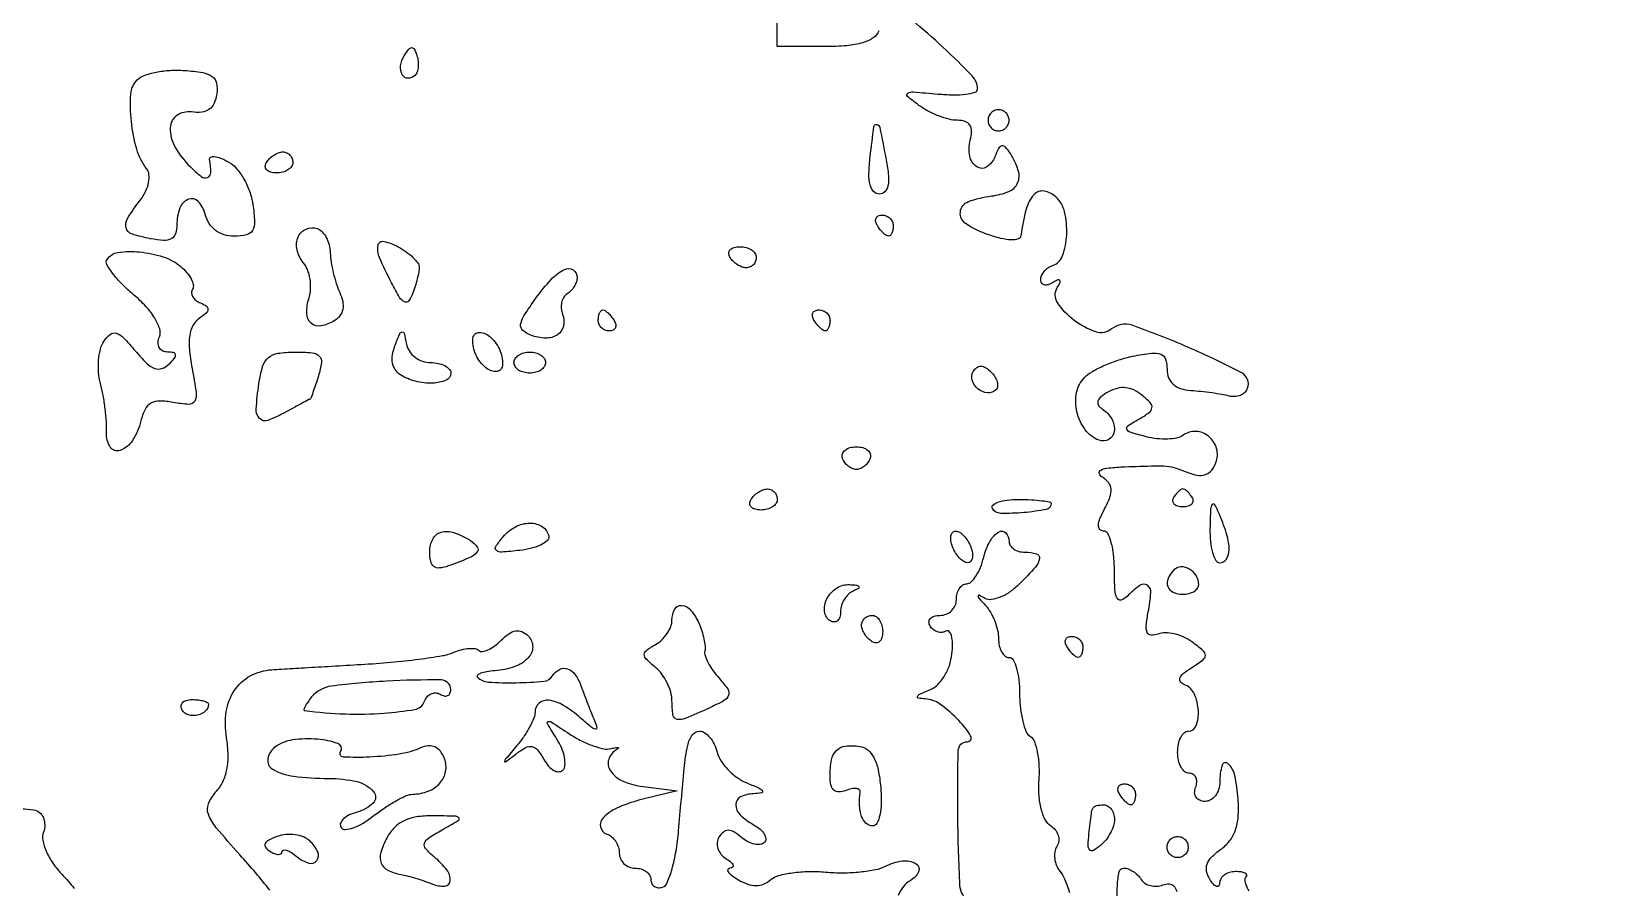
# Model space of a CAD drawing. Extents: x 0 to 4160, y 0 to 3120.
# Drawn here: x 3098.2 to 3246.9, y 1582.1 to 1663.4 of the extents above; entities that cross this region are included whole.
import ezdxf

# ---------------------------------------------------------------- set-up
doc = ezdxf.new("R2010")
doc.units = 0

msp = doc.modelspace()

# ---------------------------------------------------------------- linework, layer by layer
for points in [[(4159.499279, 606.274193, 0.000001), (4159.667734, 974.478125, 0.000057), (4159.806661, 1380.08378, 0.000034), (4159.883999, 1862.25), (4160, 3120), (3296.563358, 3120), (2433.126717, 3120)], [(757.647081, 3119.740147, 0.000002), (520.492565, 3119.487217, 0.4139)], [(1964.75, 0.149832, 0.000016), (2717.930904, 0.232101, 0.000028), (3351.473438, 0.357111)], [(3178.638374, 1663.5, -0.155561), (3178.103484, 1662.83182, -0.075496), (3177.101481, 1662.364513, -0.050807), (3175.604631, 1662.085702, -0.02066), (3173.531385, 1662), (3169, 1662), (3169, 1667.092271, 0.023442)], [(3213.792627, 1581.829095, -0.050741), (3213.513639, 1582.404258, -0.063529), (3213.404471, 1582.884899, -0.224105), (3213.508676, 1583.175343, 0.277968), (3213.554398, 1583.359662, 0.207511), (3213.415049, 1583.52234, 0.082406), (3213.043174, 1583.63284, 0.031108), (3212.5, 1583.666667, 0.070386), (3211.925588, 1583.585403, 0.085103), (3211.436127, 1583.348438, 0.098631), (3211.105962, 1582.996506, 0.136523), (3210.984687, 1582.583333, -0.146031), (3210.897198, 1582.304604, -0.35169), (3210.704027, 1582.24479, -0.126848), (3210.406722, 1582.460846, -0.031502), (3210.050752, 1582.952123, -0.091208), (3209.753507, 1583.69173, -0.137404), (3209.803785, 1584.380448, -0.109177), (3210.229492, 1585.054265, -0.044737), (3211.06127, 1585.755468, 0.073921), (3211.930154, 1586.578965, 0.081923), (3212.485528, 1587.592785, 0.068079), (3212.749612, 1588.8841, 0.034224), (3212.745206, 1590.551341, 0.035146), (3212.428117, 1592.780037, 0.154317), (3211.77832, 1593.920721, 0.562533), (3211.214696, 1593.759832, 0.067077), (3211, 1592.166667, -0.075035), (3210.894285, 1591.466195, -0.088781), (3210.587381, 1590.871875, -0.100691), (3210.131015, 1590.474576, -0.129621), (3209.595341, 1590.333333, -0.102873), (3209.099412, 1590.43646, -0.143627), (3208.753597, 1590.725, -0.141557), (3208.615368, 1591.158173, -0.098834), (3208.70233, 1591.666667, 0.074479), (3208.815085, 1592.176338, 0.122859), (3208.738503, 1592.608333, 0.152403), (3208.487081, 1592.893599, 0.137328), (3208.106989, 1593, -0.175384), (3207.684563, 1593.152876, -0.092966), (3207.325178, 1593.5875, -0.073174), (3207.081934, 1594.234842, -0.053388), (3207, 1595, -0.048028), (3207.073693, 1595.765418, -0.068025), (3207.29375, 1596.4125, -0.088204), (3207.618118, 1596.848523, -0.191087), (3208, 1597, 0.313476), (3208.759756, 1597.528239, 0.103617), (3208.972847, 1598.945823, 0.087273), (3208.604028, 1600.51113, 0.194255), (3207.75, 1601.358626, -0.102571), (3207.300147, 1601.667877, -0.280135), (3207.220055, 1602.029696, -0.143008), (3207.527397, 1602.467096, -0.027979), (3208.319774, 1603.030697, 0.01794), (3209.412347, 1603.775264, 0.234041), (3209.631358, 1604.199121, 0.226112), (3209.430708, 1604.639383, 0.016765), (3208.361666, 1605.477494, 0.052949), (3207.57484, 1605.933841, 0.047912), (3206.683104, 1606.233338, 0.050955), (3205.824622, 1606.342476, 0.098072), (3205.144015, 1606.225022, -0.099774), (3204.487113, 1606.113938, -0.288712), (3204.121289, 1606.360742, -0.131068), (3204.018229, 1607.022492, -0.020686), (3204.213451, 1608.336265, 0.029075), (3204.452499, 1610.154117, 0.259289), (3204.124943, 1610.859404, 0.325877), (3203.435255, 1610.858406, 0.038494), (3202.2, 1609.8, -0.120991), (3201.630985, 1609.455358, -0.372712), (3201.25, 1609.620833, -0.100282), (3201.044552, 1610.433482, -0.011933), (3201, 1612.3, 0.026455), (3200.924933, 1613.717786, 0.041777), (3200.695915, 1614.913125, 0.050936), (3200.364301, 1615.756603, 0.280645), (3199.964816, 1616, -0.215642), (3199.612699, 1616.159269, -0.194845), (3199.480045, 1616.538653, -0.085939), (3199.626042, 1617.191674, -0.025002), (3200.068061, 1618.127174, 0.030422), (3200.575616, 1619.232203, 0.11085), (3200.689466, 1619.990892, 0.155092), (3200.454372, 1620.580206, 0.079837), (3199.853245, 1621.111861, -0.173952), (3199.563065, 1621.484576, -0.380774), (3199.696433, 1621.790947, -0.084388), (3200.471085, 1622.000508, -0.014409), (3202, 1622.103108, -0.002712), (3204.852107, 1622.196596, -0.032105), (3205.958343, 1622.155816, -0.053671), (3206.853095, 1621.966721, -0.013917), (3208.241571, 1621.470337, 0.070859), (3209.04202, 1621.283177, 0.123912), (3209.710463, 1621.389925, 0.126005), (3210.241286, 1621.798182, 0.074659), (3210.637288, 1622.497171, 0.160431), (3210.701793, 1623.832818, 0.15184), (3209.964199, 1624.980351, 0.160671), (3208.742455, 1625.467659, 0.179352), (3207.533538, 1625.101599, -0.112875), (3206.963796, 1624.844323, -0.039898), (3206.069227, 1624.736815, -0.037151), (3205.032941, 1624.772497, -0.03579), (3204, 1624.960713, -0.009504), (3202.498054, 1625.377671, -0.226256), (3202.18134, 1625.663865, -0.358045), (3202.282569, 1625.994989, -0.018176), (3203.313188, 1626.627025, 0.024869), (3204.298938, 1627.249846, 0.209373), (3204.565156, 1627.689174, 0.227018), (3204.411935, 1628.16026, 0.029295), (3203.615546, 1628.904105, 0.062212), (3202.846937, 1629.395092, 0.086806), (3202.062516, 1629.613048, 0.087644), (3201.256392, 1629.550853, 0.064681), (3200.423942, 1629.217374, 0.038203), (3199.728837, 1628.755402, 0.146692), (3199.431881, 1628.336391, 0.235821), (3199.485922, 1627.947112, 0.104402), (3199.871584, 1627.579366, -0.130599), (3200.751423, 1626.649001, -0.153727), (3200.982771, 1625.463335, -0.239272), (3200.477477, 1624.695581, -0.22504), (3199.538067, 1624.623766, -0.143269), (3198.221779, 1625.626511, -0.10242), (3197.443678, 1627.318395, -0.103732), (3197.406436, 1629.161381, -0.150849), (3198.160614, 1630.589186, -0.067284), (3198.908923, 1631.159273, -0.02608), (3200.076226, 1631.744195, -0.02525), (3201.424044, 1632.254412, -0.028506), (3202.763393, 1632.602679, -0.018088), (3204.531547, 1632.890244, -0.122488), (3205.404842, 1632.786086, -0.227065), (3205.850529, 1632.318822, -0.078871), (3206.000706, 1631.375, 0.089571), (3206.148774, 1630.556853, 0.120855), (3206.570807, 1629.937647, 0.107257), (3207.275708, 1629.535633, 0.059942), (3208.250706, 1629.353306, -0.009971), (3209.212617, 1629.271282, -0.008021), (3210.243176, 1629.14592, -0.008121), (3211.191814, 1628.99931, -0.020486), (3211.875, 1628.853306, 0.076666), (3212.430191, 1628.798455, 0.081984), (3212.962563, 1628.916474, 0.089714), (3213.390361, 1629.185103, 0.119206), (3213.646492, 1629.564476, 0.377969), (3213.090788, 1631.013578, 0.017774), (3207.980285, 1633.459108, 0.018661), (3202.669529, 1635.540142, 0.262828), (3200.728285, 1635.191134, -0.260118), (3199.235996, 1634.915018, -0.081807), (3197.159195, 1636.020754, -0.084941), (3195.596582, 1637.702069, -0.291055), (3195.578225, 1639.126571, 0.026704), (3195.839722, 1639.605034, 0.304299), (3195.810357, 1639.807534, 0.329696), (3195.618267, 1639.846283, 0.028927), (3195.154508, 1639.595492, -0.062426), (3194.712281, 1639.393274, -0.13264), (3194.339137, 1639.378171, -0.191612), (3194.094717, 1639.546078, -0.148641), (3194, 1639.85765, -0.102874), (3194.083335, 1640.258398, -0.070372), (3194.327311, 1640.65583, -0.06674), (3194.688332, 1640.989761, -0.07298), (3195.114251, 1641.20475, 0.230151), (3196.069672, 1642.138961, 0.073885), (3196.468108, 1644.138386, 0.070089), (3196.271416, 1646.299779, 0.148527), (3195.43603, 1647.740044, 0.151058), (3194.319096, 1648.280203, 0.25263), (3193.361517, 1647.936827, 0.119424), (3192.614742, 1646.549702, 0.03127), (3192.125, 1644.05202, -0.292054), (3191.861264, 1643.738523, -0.084935), (3191.205966, 1643.650433, -0.051963), (3190.21843, 1643.789266, -0.022986), (3188.954556, 1644.165687, -0.060173), (3186.915537, 1645.16484, -0.281249), (3186.374647, 1646.294258, -0.284299), (3187.133507, 1647.280807, -0.0609), (3189.327119, 1647.816422, 0.067407), (3190.978562, 1648.242407, 0.193147), (3191.814706, 1649.051002, 0.186244), (3191.876748, 1650.23658, 0.062327), (3191.123851, 1651.833846, 0.037405), (3190.660149, 1652.456973, 0.272795), (3190.321066, 1652.570713, 0.225488), (3190.009412, 1652.332538, 0.027078), (3189.646226, 1651.520464, -0.160329), (3188.875129, 1650.575374, -0.300759), (3187.929411, 1650.590338, -0.199033), (3187.265845, 1651.60817, -0.110594), (3187.319262, 1653.112859, 0.055739), (3187.44344, 1653.966737, 0.15308), (3187.282414, 1654.546875, 0.174173), (3186.838064, 1654.885624, 0.076768), (3186.09751, 1655, -0.062965), (3185.301683, 1655.100617, -0.029854), (3184.315907, 1655.417712, -0.029013), (3183.310186, 1655.877642, -0.036345), (3182.44113, 1656.421999, -0.01713), (3181.356372, 1657.275247, -0.515709), (3181.380689, 1657.570279, -0.154009), (3181.905727, 1657.693586, -0.004319), (3184.25, 1657.497188, 0.020107), (3185.687595, 1657.422348, 0.033434), (3186.898438, 1657.489061, 0.037237), (3187.777533, 1657.663901, 0.336957), (3188, 1657.956531, 0.194148), (3187.488035, 1659.225324, 0.013803), (3184.714386, 1661.948097, 0.014471), (3181.799236, 1664.502804, 0.174401)], [(3187.216251, 1580.866349, -0.24611), (3186.34009, 1582.346088, -0.010046), (3186.136192, 1588.740491, -0.008926), (3186.175116, 1595.157626, -0.407226), (3187.037881, 1596, 0.578704), (3187.353024, 1596.548411, 0.062656), (3186.237897, 1598.00678, 0.039523), (3184.428438, 1599.574178, 0.148288), (3183.027759, 1600.070285, -0.028409), (3182.38293, 1600.136792, -0.494022), (3182.29659, 1600.297303, -0.184054), (3182.517704, 1600.517168, -0.011143), (3183.395417, 1600.88438, 0.097198), (3184.158033, 1601.370772, 0.061244), (3184.830078, 1602.190152, 0.056986), (3185.328703, 1603.220422, 0.057734), (3185.579121, 1604.332139, 0.028114), (3185.629226, 1605.333377, 0.063441), (3185.528746, 1606.084836, 0.135713), (3185.304103, 1606.468755, 0.343972), (3185.002803, 1606.501732, -0.116799), (3184.624743, 1606.376014, -0.100535), (3184.207666, 1606.422885, -0.092967), (3183.815407, 1606.63601, -0.083723), (3183.510081, 1606.983688, -0.136093), (3183.397824, 1607.36964, -0.190788), (3183.524436, 1607.701458, -0.140899), (3183.890269, 1607.925389, -0.067432), (3184.440983, 1608, 0.095165), (3185.036055, 1608.114295, 0.09695), (3185.542039, 1608.440625, 0.098802), (3185.880765, 1608.927627, 0.103052), (3186, 1609.5, -0.063559), (3186.073198, 1610.073502, -0.081496), (3186.288153, 1610.559375, -0.098464), (3186.606849, 1610.884473, -0.150892), (3186.980948, 1611, 0.196992), (3187.401511, 1611.172385, 0.05533), (3187.858059, 1611.734375, 0.046776), (3188.277157, 1612.542915, 0.034719), (3188.589356, 1613.5, -0.061292), (3189.173509, 1615.013547, -0.131606), (3190.021973, 1615.919802, -0.362029), (3190.679642, 1615.828404, -0.186624), (3191, 1615, 0.148195), (3191.115568, 1614.618646, 0.098894), (3191.440625, 1614.29375, 0.082425), (3191.926543, 1614.074694, 0.064853), (3192.5, 1614, -0.067535), (3193.603605, 1613.850253, -0.386695), (3193.89251, 1613.392598, -0.140205), (3193.497034, 1612.581093, -0.013336), (3191.963525, 1610.963525, -0.043766), (3191.09465, 1610.234762, -0.054023), (3190.168792, 1609.725949, -0.063679), (3189.325399, 1609.494914, -0.164699), (3188.713525, 1609.61023, 0.015645), (3188.151296, 1609.903977, 0.571196), (3188.052511, 1609.838153, 0.168539), (3188.142818, 1609.617741, 0.006345), (3188.75, 1608.946704, -0.055719), (3189.22872, 1608.29949, -0.036868), (3189.632812, 1607.466844, -0.036959), (3189.908878, 1606.587627, -0.057653), (3190, 1605.8, 0.053595), (3190.074027, 1605.111367, 0.073362), (3190.29375, 1604.52875, 0.093122), (3190.618409, 1604.137625, 0.17482), (3191, 1604, -0.275259), (3191.385522, 1603.770364, -0.053437), (3191.70625, 1602.989211, -0.043243), (3191.927436, 1601.877484, -0.027497), (3192, 1600.559017, 0.027613), (3192.075375, 1599.195194, 0.034082), (3192.301463, 1597.942508, 0.036363), (3192.629614, 1596.95026, 0.157569), (3193.026258, 1596.483772, -0.169624), (3193.407596, 1596.013335, -0.038867), (3193.682073, 1595.011566, -0.035911), (3193.83226, 1593.744085, -0.028357), (3193.81769, 1592.362674, 0.03316), (3193.816307, 1590.905048, 0.046228), (3194.021062, 1589.617749, 0.054892), (3194.397131, 1588.618031, 0.137799), (3194.919547, 1588.049722, -0.085143), (3195.375876, 1587.646697, -0.093552), (3195.653782, 1587.126818, -0.1004), (3195.711789, 1586.572258, -0.114918), (3195.542025, 1586.067999, 0.098602), (3195.343599, 1585.536007, 0.069974), (3195.33037, 1584.89753, 0.067205), (3195.496957, 1584.253761, 0.075924), (3195.824424, 1583.706195, -0.075126), (3196.255519, 1582.987944, -0.017979), (3196.740102, 1581.67932, -0.018073)], [(3120.823156, 1581.89558, 0.010583), (3119.488023, 1583.544418, 0.008532), (3117.986601, 1585.260145, -0.009058), (3115.735387, 1587.838149, -0.083928), (3114.986825, 1589.109165, -0.191113), (3114.999649, 1590.104638, -0.086302), (3115.70783, 1591.227377, 0.071676), (3116.366879, 1592.207862, 0.064285), (3116.752808, 1593.371273, 0.055024), (3116.866389, 1594.753846, 0.033239), (3116.711264, 1596.391847, -0.076793), (3116.692572, 1598.854739, -0.110827), (3117.470189, 1600.880926, -0.122385), (3118.965605, 1602.246476, -0.107595), (3121, 1602.836134, -0.001992), (3121.937399, 1602.895987, -0.000213), (3124.115625, 1603.025424, -0.000262), (3126.70977, 1603.177105, -0.000211), (3129.5, 1603.337603, 0.008471), (3132.311501, 1603.545972, 0.00991), (3134.970481, 1603.841634, 0.008978), (3137.201968, 1604.175498, 0.058066), (3138.293128, 1604.492185, -0.036152), (3139.021823, 1604.73869, -0.04466), (3139.728701, 1604.856151, -0.050884), (3140.317127, 1604.840686, -0.165857), (3140.662176, 1604.671158, 0.234711), (3140.992567, 1604.560082, 0.071556), (3141.51444, 1604.709935, 0.054652), (3142.131853, 1605.073087, 0.036145), (3142.754762, 1605.611905, -0.042472), (3143.511903, 1606.25029, -0.110977), (3144.165165, 1606.522307, -0.145398), (3144.760462, 1606.453389, -0.095632), (3145.335714, 1606.064286, -0.195822), (3145.774618, 1605.022257, -0.194736), (3145.361964, 1603.966985, -0.120309), (3144.065211, 1603.128631, -0.064906), (3142.191987, 1602.739509, 0.021671), (3141.414485, 1602.646925, 0.047882), (3140.837113, 1602.494847, 0.098251), (3140.540983, 1602.31365, 0.426101), (3140.53726, 1602.129407, 0.182526), (3141.566007, 1601.664654, 0.020043), (3144.201277, 1601.6036, 0.018375), (3146.838432, 1601.745252, 0.235941), (3147.654394, 1602.249815, -0.134095), (3148.316127, 1602.867053, -0.21187), (3149.078012, 1602.917762, -0.152965), (3149.816859, 1602.350607, -0.068465), (3150.384012, 1601.25, 0.004784), (3150.667254, 1600.47084, 0.003086), (3151.009565, 1599.573437, 0.003101), (3151.355176, 1598.699997, 0.005842), (3151.646743, 1598, -0.039432), (3151.867795, 1597.349405, -0.548053), (3151.727673, 1597.200192, -0.127154), (3151.318359, 1597.392308, -0.00833), (3150.317359, 1598.25, 0.044472), (3148.710092, 1599.437273, 0.103892), (3147.307439, 1599.933912, 0.210076), (3146.39408, 1599.670407, 0.222515), (3146, 1598.828741, -0.096848), (3145.885154, 1598.24138, -0.027501), (3145.485938, 1597.395971, -0.026601), (3144.919792, 1596.471221, -0.025333), (3144.25, 1595.595974, 0.001791), (3143.210526, 1594.362543, 0.149263), (3143.115097, 1594.137051, 0.653923), (3143.201657, 1594.087886, 0.003888), (3144.169278, 1594.822684, -0.036416), (3145.100516, 1595.438756, -0.176721), (3145.715595, 1595.539173, -0.181393), (3146.241172, 1595.21919, -0.038726), (3146.844275, 1594.313782, 0.050999), (3147.286979, 1593.683213, 0.086151), (3147.785789, 1593.27579, 0.1259), (3148.257193, 1593.149105, 0.202047), (3148.637142, 1593.303809, 0.182573), (3148.843052, 1593.759709, 0.062889), (3148.797073, 1594.493817, 0.05242), (3148.534213, 1595.36542, 0.04017), (3148.076231, 1596.249543, -0.003951), (3147.171086, 1597.724726, -0.468551), (3147.23569, 1597.910963, -0.237264), (3147.514888, 1597.881436, -0.00219), (3149.311689, 1596.715343, 0.029033), (3150.396397, 1596.091411, 0.031375), (3151.518878, 1595.615231, 0.033059), (3152.523752, 1595.334537, 0.113158), (3153.197604, 1595.347383, -0.013032), (3153.664312, 1595.450944, -0.090729), (3153.897109, 1595.453582, -0.604711), (3153.920023, 1595.382881, -0.071758), (3153.75, 1595.252772, 0.191336), (3152.990618, 1594.319025, 0.234946), (3153.164107, 1593.222019, 0.137055), (3154.372681, 1592.244666, 0.072329), (3156.25, 1591.738832), (3159.5, 1591.350947), (3156.229191, 1590.546312, 0.040205), (3153.970889, 1589.793966, 0.092947), (3152.488374, 1588.807103, 0.255558), (3152.213753, 1587.912102, 0.267725), (3152.822949, 1587.225684, -0.098128), (3153.272856, 1586.969646, -0.070353), (3153.654241, 1586.53244, -0.067712), (3153.911851, 1585.987536, -0.076751), (3154, 1585.416667, 0.105033), (3154.114816, 1584.876128, 0.099164), (3154.440625, 1584.416146, 0.096425), (3154.92741, 1584.107842, 0.09335), (3155.5, 1584, -0.070529), (3156.073262, 1583.918733, -0.086171), (3156.559375, 1583.681771, -0.100211), (3156.884375, 1583.329784, -0.137303), (3157, 1582.916667, 0.110327), (3157.085817, 1582.532482, 0.13977), (3157.3239, 1582.259529, 0.131994), (3157.681911, 1582.143539, 0.093419), (3158.102639, 1582.20088, 0.218217), (3158.556171, 1582.624618, 0.027782), (3159.005523, 1583.919159, 0.02841), (3159.385675, 1585.605314, 0.020013), (3159.6279, 1587.534213, -0.002155), (3160.159771, 1593.480262, -0.028822), (3160.489842, 1595.647343, -0.104246), (3160.928601, 1596.639101, -0.241152), (3161.633369, 1597, -0.151664), (3162.105592, 1596.853389, -0.069257), (3162.58724, 1596.413283, -0.059205), (3163.005221, 1595.766701, -0.049997), (3163.289052, 1595.002666, 0.081715), (3163.660125, 1594.169147, 0.047893), (3164.34658, 1593.316135, 0.046338), (3165.220105, 1592.573108, 0.057854), (3166.155683, 1592.066052, -0.009167), (3167.289035, 1591.587664, -0.155738), (3167.587985, 1591.321879, -0.529888), (3167.500612, 1591.136038, -0.030151), (3166.75, 1591.063386, 0.103674), (3165.517598, 1590.758119, 0.287159), (3165.061712, 1590.034357, 0.203859), (3165.467559, 1589.072753, 0.064844), (3166.74167, 1588.124693, -0.047735), (3167.356423, 1587.699041, -0.081565), (3167.760957, 1587.225553, -0.121537), (3167.898889, 1586.783371, -0.21468), (3167.765835, 1586.432502, -0.169198), (3167.383788, 1586.247869, -0.083064), (3166.837527, 1586.275639, -0.067399), (3166.21536, 1586.503547, -0.051795), (3165.613194, 1586.906058, 0.036446), (3164.877825, 1587.430894, 0.133979), (3164.333583, 1587.587767, 0.181062), (3163.882503, 1587.42618, 0.078913), (3163.460912, 1586.936755, 0.118406), (3163.293224, 1586.427087, 0.099438), (3163.359252, 1585.86084, 0.091351), (3163.649756, 1585.324627, 0.082055), (3164.121885, 1584.903509, -0.032514), (3164.588561, 1584.563524, -0.122024), (3164.801429, 1584.273604, -0.331722), (3164.752132, 1584.080638, -0.15994), (3164.5, 1583.984904, 0.264786), (3164.307532, 1583.863328, 0.288202), (3164.323193, 1583.644592, 0.079045), (3164.673148, 1583.298143, 0.023926), (3165.302358, 1582.8906, 0.046734), (3166.196339, 1582.47679, 0.08676), (3166.982138, 1582.344303, 0.098028), (3167.700516, 1582.491039, 0.074086), (3168.390716, 1582.909303, -0.108708), (3169.14446, 1583.298038, -0.030681), (3170.447998, 1583.559905, -0.029377), (3171.996551, 1583.681205, -0.027252), (3173.588358, 1583.62538, 0.024043), (3175.215844, 1583.557852, 0.022821), (3176.871089, 1583.644405, 0.023458), (3178.325872, 1583.85652, 0.070783), (3179.270667, 1584.183331, -0.086388), (3180.867848, 1584.680909, -0.166691), (3182.164922, 1584.417052, -0.384004), (3182.404091, 1583.661274, -0.159787), (3181.616813, 1582.805434, 0.102459), (3180.975766, 1582.2495, 0.063913), (3180.475987, 1581.38571, 0.057963)], [(3096.110102, 1589.496416, -0.085872), (3098.393835, 1589.538705, -0.267253), (3099.325008, 1588.793207, -0.187087), (3099.329812, 1587.417094, 0.141924), (3099.264788, 1586.648879, 0.054215), (3099.591128, 1585.615351, 0.047082), (3100.222421, 1584.482139, 0.037976), (3101.097281, 1583.396449, -0.018189), (3102.252777, 1582.073173, -0.098)], [(3201.29643, 1580.312852, -0.028448), (3201.282319, 1582.328277, -0.037228), (3201.449011, 1583.662388, -0.357136), (3201.861389, 1584, -0.088524), (3202.300542, 1583.921634, -0.053291), (3202.776096, 1583.686224, -0.05123), (3203.213914, 1583.340421, -0.061663), (3203.542134, 1582.931826, 0.109884), (3203.900093, 1582.564485, 0.081902), (3204.419289, 1582.33511, 0.076891), (3205.017004, 1582.27569, 0.078162), (3205.601151, 1582.400442, -0.105177), (3206.19604, 1582.494507, -0.18825), (3206.640525, 1582.293393, -0.141656), (3206.913702, 1581.784074, -0.052766)]]:
    msp.add_lwpolyline(points, format="xyb")
for points in [[(3134.604167, 1659.270833, -0.198339), (3133.941134, 1658.995338, -0.274516), (3133.399603, 1659.315272, -0.160291), (3133.239822, 1660.176395, -0.105175), (3133.582949, 1661.134215, -0.024362), (3134.012891, 1661.759582, -0.233206), (3134.294341, 1661.899578, -0.286646), (3134.536207, 1661.749629, -0.033951), (3134.787251, 1661.138246, -0.052621), (3134.903448, 1660.610215, -0.052345), (3134.907167, 1660.068604, -0.057227), (3134.805016, 1659.594136, -0.115259)], [(3115.784523, 1657.5, -0.069788), (3115.529103, 1656.613962, -0.133717), (3115.063873, 1656.04551, -0.128136), (3114.359246, 1655.776913, -0.06147), (3113.384615, 1655.790053, 0.188723), (3111.986934, 1655.452765, 0.2381), (3111.365131, 1654.296627, 0.135906), (3111.814927, 1652.491487, 0.068042), (3113.25, 1650.604656, 0.030037), (3114.308218, 1649.667823, 0.260665), (3114.9073, 1649.574465, 0.31689), (3115.217175, 1650.025812, 0.038449), (3115.104147, 1651.292823, -0.34363), (3115.218497, 1651.504072, -0.13532), (3115.567587, 1651.554573, -0.063442), (3116.148863, 1651.404878, -0.028165), (3116.868155, 1651.070561, -0.092021), (3117.62729, 1650.463027, -0.046899), (3118.338238, 1649.464259, -0.04443), (3118.898863, 1648.261221, -0.050432), (3119.209237, 1647.027738, -0.023026), (3119.375999, 1645.360376, -0.146438), (3119.178233, 1644.542212, -0.209806), (3118.606195, 1644.125828, -0.05395), (3117.443439, 1644, -0.072155), (3116.474746, 1644.140524, -0.090881), (3115.667917, 1644.549743, -0.091682), (3115.063669, 1645.215112, -0.074805), (3114.683939, 1646.100616, 0.124425), (3114.029768, 1647.288574, 0.304783), (3113.103627, 1647.503651, 0.216958), (3112.284402, 1646.675548, 0.088408), (3112, 1645.079655, -0.078627), (3111.866064, 1644.233198, -0.194852), (3111.469514, 1643.761193, -0.136931), (3110.740125, 1643.60191, -0.032942), (3109.5, 1643.755249, -0.03168), (3107.737366, 1644.209496, -0.253343), (3107.179527, 1644.797602, -0.208698), (3107.310674, 1645.672797, -0.021884), (3108.514858, 1647.417955, 0.048163), (3109.02924, 1648.254112, 0.063837), (3109.316576, 1649.099185, 0.076638), (3109.352189, 1649.851968, 0.139844), (3109.123767, 1650.417955, -0.096225), (3108.193652, 1652.250755, -0.043297), (3107.678733, 1654.910694, -0.041844), (3107.624711, 1657.478045, -0.182692), (3108.239031, 1658.839031, -0.111043), (3108.901814, 1659.258468, -0.03644), (3110.021548, 1659.568594, -0.034225), (3111.35413, 1659.741351, -0.032636), (3112.719387, 1659.734864, -0.023389), (3114.458836, 1659.530818, -0.117148), (3115.357371, 1659.154337, -0.190297), (3115.760449, 1658.518071, -0.082665)], [(3189, 1655, 0.099038), (3189.076342, 1654.618362, 0.097945), (3189.29375, 1654.29375, 0.097945), (3189.618362, 1654.076342, 0.099038), (3190, 1654, 0.099038), (3190.381638, 1654.076342, 0.097945), (3190.70625, 1654.29375, 0.097945), (3190.923658, 1654.618362, 0.099038), (3191, 1655, 0.099038), (3190.923658, 1655.381638, 0.097945), (3190.70625, 1655.70625, 0.097945), (3190.381638, 1655.923658, 0.099038), (3190, 1656, 0.099038), (3189.618362, 1655.923658, 0.097945), (3189.29375, 1655.70625, 0.097945), (3189.076342, 1655.381638, 0.099038)], [(3179.33136, 1651.25, -0.021562), (3179.551251, 1649.743983, -0.075369), (3179.503711, 1648.766277, -0.150775), (3179.20367, 1648.214877, -0.195735), (3178.675801, 1648, -0.212804), (3178.144142, 1648.237011, -0.124285), (3177.813149, 1648.865422, -0.066673), (3177.699751, 1649.948283, -0.021856), (3177.816193, 1651.551275, -0.00361), (3178.170648, 1654.408209, -0.433567), (3178.440842, 1654.601891, -0.302469), (3178.729811, 1654.31389, -0.002884)], [(3123, 1651, -0.153634), (3122.879982, 1650.618621, -0.097988), (3122.542039, 1650.29375, -0.080552), (3122.037096, 1650.074545, -0.062283), (3121.440983, 1650, -0.066118), (3120.889346, 1650.073267, -0.138808), (3120.521475, 1650.29375, -0.191142), (3120.392057, 1650.620352, -0.139169), (3120.5, 1651, -0.06081), (3120.806203, 1651.382515, -0.051032), (3121.2129, 1651.70625, -0.053229), (3121.653442, 1651.926698, -0.089642), (3122.059017, 1652, -0.105429), (3122.418051, 1651.923444, -0.099231), (3122.723586, 1651.70625, -0.096318), (3122.928382, 1651.381732, -0.092995)], [(3126.561642, 1642.411683, 0.031968), (3126.64516, 1641.545714, 0.018414), (3126.850187, 1640.517848, 0.018348), (3127.13323, 1639.49672, 0.029079), (3127.45736, 1638.649075, -0.054168), (3127.738027, 1637.788153, -0.099347), (3127.744545, 1637.053251, -0.115597), (3127.474468, 1636.447412, -0.092186), (3126.943463, 1635.965058, -0.093625), (3125.675843, 1635.477955, -0.232639), (3124.744942, 1635.742601, -0.209985), (3124.323465, 1636.679571, -0.079187), (3124.541941, 1638.132145, 0.065907), (3124.693839, 1638.98772, 0.051155), (3124.638836, 1639.932761, 0.052309), (3124.397986, 1640.820674, 0.081007), (3123.996529, 1641.504183, -0.119254), (3123.405485, 1642.711244, -0.154904), (3123.514826, 1643.93085, -0.196684), (3124.259385, 1644.67572, -0.182696), (3125.341641, 1644.714469, -0.125324), (3125.789568, 1644.424214, -0.064912), (3126.177839, 1643.876696, -0.058241), (3126.451906, 1643.17186, -0.055623)], [(3180, 1645, -0.042167), (3179.967655, 1644.617151, -0.061769), (3179.870461, 1644.29375, -0.081139), (3179.727648, 1644.07446, -0.210953), (3179.559017, 1644, -0.151918), (3179.34829, 1644.065539, -0.038439), (3179.066025, 1644.29375, -0.035638), (3178.768994, 1644.617226, -0.029505), (3178.5, 1645, -0.082592), (3178.343488, 1645.3821, -0.161196), (3178.3746, 1645.70625, -0.182303), (3178.586039, 1645.921712, -0.108972), (3178.940983, 1646, -0.093332), (3179.345238, 1645.923877, -0.09642), (3179.688914, 1645.70625, -0.099167), (3179.918938, 1645.381556, -0.105053)], [(3135, 1641.046604, -0.04603), (3134.95864, 1640.598286, -0.014893), (3134.817114, 1639.946372, -0.014708), (3134.615739, 1639.227077, -0.016006), (3134.377411, 1638.541133, -0.067454), (3133.99513, 1637.843218, -0.368305), (3133.607626, 1637.752812, -0.141297), (3133.141712, 1638.193258, -0.013545), (3132.377411, 1639.573652, -0.016658), (3131.226377, 1641.985556, -0.149013), (3131.091962, 1643.138061, -0.426126), (3131.64393, 1643.50397, -0.067892), (3133, 1643, -0.031826), (3133.76552, 1642.525344, -0.038758), (3134.4125, 1641.984663, -0.042656), (3134.866559, 1641.458451, -0.157961)], [(3112.335761, 1641.136693, -0.041443), (3112.927903, 1640.555925, -0.056305), (3113.350107, 1639.938481, -0.069741), (3113.55344, 1639.378001, -0.192926), (3113.482759, 1638.972103, 0.15093), (3113.393171, 1638.626978, 0.120698), (3113.502027, 1638.256597, 0.097124), (3113.800506, 1637.916097, 0.068173), (3114.243769, 1637.661541, -0.05287), (3114.803734, 1637.36229, -0.271183), (3114.949324, 1637.056794, -0.192849), (3114.769039, 1636.698262, -0.028371), (3114.118166, 1636.185636, 0.117437), (3113.525349, 1635.518643, 0.087527), (3113.216272, 1634.580247, 0.059595), (3113.18435, 1633.278629, 0.022733), (3113.437848, 1631.479607, -0.010111), (3113.832079, 1629.115329, -0.163637), (3113.690054, 1628.332161, -0.289898), (3113.13904, 1628.029224, -0.031819), (3111.639916, 1628.218004, 0.042922), (3110.363834, 1628.350027, 0.135587), (3109.538945, 1628.137439, 0.147609), (3108.981314, 1627.54594, 0.054285), (3108.578866, 1626.458203, -0.078042), (3107.79442, 1624.611432, -0.171236), (3106.610817, 1623.66565, -0.34693), (3105.678505, 1623.987996, -0.155125), (3105.319956, 1625.323741, 0.027393), (3105.310612, 1626.337054, 0.014208), (3105.193801, 1627.597539, 0.014084), (3104.999916, 1628.889241, 0.02078), (3104.751188, 1630.008308, -0.04531), (3104.56785, 1631.078255, -0.039188), (3104.566929, 1632.217985, -0.041089), (3104.734215, 1633.256831, -0.084919), (3105.061924, 1634.008308, -0.076468), (3105.665007, 1634.677756, -0.250579), (3106.23038, 1634.788728, -0.127892), (3106.91361, 1634.368301, -0.016823), (3108.060234, 1633.089919, 0.024793), (3109.108658, 1631.957839, 0.100235), (3109.894608, 1631.449215, 0.174727), (3110.573074, 1631.429805, 0.117546), (3111.239919, 1631.839919, 0.022991), (3111.773585, 1632.425058, 0.207768), (3111.868341, 1632.75, 0.326535), (3111.683042, 1632.946054, 0.045619), (3111.093011, 1633, -0.121119), (3110.633026, 1633.113085, -0.154299), (3110.326651, 1633.42125, -0.132242), (3110.224909, 1633.890889, -0.079364), (3110.343501, 1634.452766, 0.170517), (3110.365184, 1635.210113, 0.060815), (3109.907101, 1636.207243, 0.048665), (3109.061442, 1637.321091, 0.031175), (3107.885415, 1638.442964, -0.022407), (3106.766204, 1639.473787, -0.034165), (3105.902216, 1640.472138, -0.036854), (3105.355722, 1641.322127, -0.269048), (3105.368724, 1641.787591, -0.224506), (3106.40433, 1642.459495, -0.056811), (3108.464543, 1642.501415, -0.055055), (3110.68778, 1642.043437, -0.095214)], [(3167, 1642, -0.092995), (3166.928382, 1641.618268, -0.096318), (3166.723586, 1641.29375, -0.099231), (3166.418051, 1641.076556, -0.105429), (3166.059017, 1641, -0.089642), (3165.653442, 1641.073302, -0.053229), (3165.2129, 1641.29375, -0.051032), (3164.806203, 1641.617485, -0.06081), (3164.5, 1642, -0.139169), (3164.392057, 1642.379648, -0.191142), (3164.521475, 1642.70625, -0.138808), (3164.889346, 1642.926733, -0.066118), (3165.440983, 1643, -0.062283), (3166.037096, 1642.925455, -0.080552), (3166.542039, 1642.70625, -0.097988), (3166.879982, 1642.381379, -0.153634)], [(3150, 1640.059017, -0.086394), (3149.929733, 1639.655384, -0.053381), (3149.719079, 1639.220829, -0.051591), (3149.40949, 1638.822858, -0.063334), (3149.043674, 1638.526992, 0.119091), (3148.718052, 1638.197939, 0.081683), (3148.52234, 1637.708064, 0.074475), (3148.483134, 1637.135828, 0.071657), (3148.611848, 1636.569126, -0.146212), (3148.696321, 1635.46037, -0.197056), (3148.131207, 1634.640438, -0.152215), (3147.00506, 1634.321354, -0.085306), (3145.596595, 1634.601307, -0.086197), (3144.841397, 1635.05233, -0.254281), (3144.634094, 1635.599027, -0.109183), (3144.938465, 1636.424971, -0.012051), (3146.074447, 1638.104551, -0.031991), (3147.522794, 1639.885606, -0.090785), (3148.798791, 1640.841658, -0.267991), (3149.606638, 1640.79173, -0.251456)], [(3153.5, 1636, -0.082592), (3153.656512, 1635.6179, -0.161196), (3153.6254, 1635.29375, -0.182303), (3153.413961, 1635.078288, -0.108972), (3153.059017, 1635, -0.093332), (3152.654762, 1635.076123, -0.09642), (3152.311086, 1635.29375, -0.099167), (3152.081062, 1635.618444, -0.105053), (3152, 1636, -0.042167), (3152.032345, 1636.382849, -0.061769), (3152.129539, 1636.70625, -0.081139), (3152.272352, 1636.92554, -0.210953), (3152.440983, 1637, -0.151918), (3152.65171, 1636.934461, -0.038439), (3152.933975, 1636.70625, -0.035638), (3153.231006, 1636.382774, -0.029505)], [(3174, 1636, -0.042167), (3173.967655, 1635.617151, -0.061769), (3173.870461, 1635.29375, -0.081139), (3173.727648, 1635.07446, -0.210953), (3173.559017, 1635, -0.151918), (3173.34829, 1635.065539, -0.038439), (3173.066025, 1635.29375, -0.035638), (3172.768994, 1635.617226, -0.029505), (3172.5, 1636, -0.082592), (3172.343488, 1636.3821, -0.161196), (3172.3746, 1636.70625, -0.182303), (3172.586039, 1636.921712, -0.108972), (3172.940983, 1637, -0.093332), (3173.345238, 1636.923877, -0.09642), (3173.688914, 1636.70625, -0.099167), (3173.918938, 1636.381556, -0.105053)], [(3136.073324, 1632, -0.04993), (3136.810592, 1631.926193, -0.069914), (3137.434039, 1631.70625, -0.090065), (3137.853517, 1631.381765, -0.185265), (3138, 1631, -0.301945), (3137.549502, 1630.322018, -0.091631), (3136.282311, 1630.045182, -0.070634), (3134.658914, 1630.222342, -0.079085), (3133.21613, 1630.845262, -0.104716), (3132.73337, 1631.317222, -0.099518), (3132.472359, 1631.952821, -0.085504), (3132.456446, 1632.722183, -0.056167), (3132.686586, 1633.57995, -0.006665), (3133.163253, 1634.747288, -0.25998), (3133.376739, 1634.913351, -0.388637), (3133.561524, 1634.789908, -0.010383), (3133.79378, 1633.75, 0.099426), (3134.074156, 1633.081586, 0.080345), (3134.608954, 1632.514062, 0.078196), (3135.310685, 1632.131927, 0.085856)], [(3142.845503, 1632.551966, -0.05162), (3142.910592, 1631.817, -0.158392), (3142.751111, 1631.34986, -0.215807), (3142.389327, 1631.151022, -0.100052), (3141.845503, 1631.217698, -0.094625), (3141.305054, 1631.520093, -0.055874), (3140.79375, 1632.057674, -0.053155), (3140.386587, 1632.733074, -0.061282), (3140.154497, 1633.448034, -0.05162), (3140.089408, 1634.183, -0.158392), (3140.248889, 1634.65014, -0.215807), (3140.610673, 1634.848978, -0.100052), (3141.154497, 1634.782302, -0.094625), (3141.694946, 1634.479907, -0.055874), (3142.20625, 1633.942326, -0.053155), (3142.613413, 1633.266926, -0.061282)], [(3125.44316, 1630.75, -0.004783), (3125.168947, 1629.887384, -0.007778), (3124.917761, 1629.160938, -0.002517), (3124.690414, 1628.544809, -0.3127), (3124.625772, 1628.5, 0.120397), (3124.534914, 1628.4778, 0.001081), (3123.907678, 1628.150101, 0.003635), (3123.187988, 1627.765415, 0.00233), (3122.357811, 1627.308855, -0.035359), (3120.641186, 1626.507441, -0.301976), (3119.853316, 1626.683993, -0.210977), (3119.527295, 1627.582827, -0.01946), (3119.785857, 1629.994309, -0.03527), (3120.140987, 1631.610936, -0.140769), (3120.679875, 1632.45828, -0.144382), (3121.577821, 1632.878674, -0.037788), (3123.180887, 1633, -0.021157), (3124.843256, 1632.929627, -0.176309), (3125.516024, 1632.618107, -0.236397), (3125.722475, 1632.003055, -0.039469)], [(3147, 1632, -0.148195), (3146.884432, 1631.618646, -0.098894), (3146.559375, 1631.29375, -0.082425), (3146.073457, 1631.074694, -0.064853), (3145.5, 1631, -0.064853), (3144.926543, 1631.074694, -0.082425), (3144.440625, 1631.29375, -0.098894), (3144.115568, 1631.618646, -0.148195), (3144, 1632, -0.148195), (3144.115568, 1632.381354, -0.098894), (3144.440625, 1632.70625, -0.082425), (3144.926543, 1632.925306, -0.064853), (3145.5, 1633, -0.064853), (3146.073457, 1632.925306, -0.082425), (3146.559375, 1632.70625, -0.098894), (3146.884432, 1632.381354, -0.148195)], [(3189.749864, 1629.416531, -0.222509), (3188.958406, 1629.129854, -0.14837), (3188.049532, 1629.498109, -0.146836), (3187.492512, 1630.312904, -0.218805), (3187.596556, 1631.156231, -0.094625), (3187.940704, 1631.531428, -0.169261), (3188.335356, 1631.655459, -0.136091), (3188.785686, 1631.515485, -0.053431), (3189.296201, 1631.103799, -0.055675), (3189.659942, 1630.648583, -0.075207), (3189.871032, 1630.166597, -0.09457), (3189.903147, 1629.733892, -0.169316)], [(3177.808333, 1622.925, -0.073624), (3177.600259, 1622.514089, -0.066918), (3177.276198, 1622.165781, -0.070382), (3176.889952, 1621.930417, -0.102038), (3176.5, 1621.85, -0.102038), (3176.110048, 1621.930417, -0.070382), (3175.723802, 1622.165781, -0.066918), (3175.399741, 1622.514089, -0.073624), (3175.191667, 1622.925, -0.159683), (3175.189601, 1623.333474, -0.143818), (3175.428177, 1623.684219, -0.107546), (3175.888977, 1623.920344, -0.064908), (3176.5, 1624, -0.064908), (3177.111023, 1623.920344, -0.107546), (3177.571823, 1623.684219, -0.143818), (3177.810399, 1623.333474, -0.159683)], [(3169, 1619, -0.153634), (3168.879982, 1618.618621, -0.097988), (3168.542039, 1618.29375, -0.080552), (3168.037096, 1618.074545, -0.062283), (3167.440983, 1618, -0.066118), (3166.889346, 1618.073267, -0.138808), (3166.521475, 1618.29375, -0.191142), (3166.392057, 1618.620352, -0.139169), (3166.5, 1619, -0.06081), (3166.806203, 1619.382515, -0.051032), (3167.2129, 1619.70625, -0.053229), (3167.653442, 1619.926698, -0.089642), (3168.059017, 1620, -0.105429), (3168.418051, 1619.923444, -0.099231), (3168.723586, 1619.70625, -0.096318), (3168.928382, 1619.381732, -0.092995)], [(3206.603006, 1619.166667, 0.156081), (3206.524383, 1618.850742, 0.191391), (3206.654049, 1618.578125, 0.128073), (3206.996371, 1618.393832, 0.059847), (3207.5, 1618.333333, 0.059847), (3208.003629, 1618.393832, 0.128073), (3208.345951, 1618.578125, 0.191391), (3208.475617, 1618.850742, 0.156081), (3208.396994, 1619.166667, 0.030643), (3208.17176, 1619.485629, 0.036533), (3207.921053, 1619.755208, 0.039602), (3207.681431, 1619.94484, 0.148655), (3207.5, 1620, 0.148655), (3207.318569, 1619.94484, 0.039602), (3207.078947, 1619.755208, 0.036533), (3206.82824, 1619.485629, 0.030643)], [(3195, 1618.616577, -0.35933), (3194.535352, 1618.053511, -0.026191), (3192.395258, 1617.755034, -0.026877), (3190.204793, 1617.6839, -0.254262), (3189.417116, 1618.134109, -0.359763), (3189.462476, 1618.46285, -0.10349), (3189.937753, 1618.745645, -0.055737), (3190.804572, 1618.938699, -0.026952), (3191.940983, 1619, -0.011767), (3193.113794, 1618.972395, -0.019409), (3194.101414, 1618.88737, -0.014139), (3194.873529, 1618.768331, -0.362071)], [(3210.070285, 1616.25, 0.029148), (3210.115952, 1615.004754, 0.045955), (3210.314396, 1613.954688, 0.058404), (3210.619968, 1613.222366, 0.271066), (3211, 1613, 0.255204), (3211.635791, 1613.34712, 0.143808), (3211.89038, 1614.213987, 0.073362), (3211.681619, 1615.629152, 0.028241), (3211, 1617.5, 0.018923), (3210.521716, 1618.506264, 0.552992), (3210.287152, 1618.524829, 0.150234), (3210.12949, 1618.080913, 0.005351)], [(3147.302821, 1615.5, -0.26398), (3147.167089, 1615.09247, -0.070254), (3146.577564, 1614.695329, -0.052211), (3145.670236, 1614.365953, -0.032647), (3144.556971, 1614.164951, -0.009515), (3142.823718, 1614.000971, -0.191645), (3142.327791, 1614.156228, -0.386834), (3142.27158, 1614.526925, -0.026256), (3142.96501, 1615.45784, -0.100246), (3144.147854, 1616.410937, -0.117716), (3145.541906, 1616.758107, -0.151883), (3146.697995, 1616.410919, -0.198266)], [(3139.856763, 1615.109687, -0.093222), (3140.507268, 1614.502842, -0.350835), (3140.486148, 1613.983387, -0.116572), (3139.747211, 1613.452242, -0.012306), (3137.75, 1612.685577, -0.058625), (3136.92217, 1612.496283, -0.193163), (3136.393145, 1612.644944, -0.180418), (3136.09115, 1613.128535, -0.050351), (3136, 1614.031385, -0.11859), (3136.29229, 1615.246415, -0.209491), (3137.076649, 1615.888039, -0.151622), (3138.3058, 1615.853213, -0.058944)], [(3187.361626, 1614.5, -0.049166), (3187.519532, 1613.92532, -0.08982), (3187.515044, 1613.440625, -0.13955), (3187.355341, 1613.122874, -0.209945), (3187.075604, 1613, -0.142471), (3186.703798, 1613.108138, -0.060245), (3186.297997, 1613.440625, -0.052856), (3185.922397, 1613.926166, -0.046632), (3185.638374, 1614.5, -0.049166), (3185.480468, 1615.07468, -0.08982), (3185.484956, 1615.559375, -0.13955), (3185.644659, 1615.877126, -0.209945), (3185.924396, 1616, -0.142471), (3186.296202, 1615.891862, -0.060245), (3186.702003, 1615.559375, -0.052856), (3187.077603, 1615.073834, -0.046632)], [(3206.63948, 1612.306147, 0.094876), (3206.086489, 1611.491235, 0.1934), (3206.067517, 1610.730754, 0.202875), (3206.575357, 1610.193711, 0.103624), (3207.5, 1610, 0.06085), (3208.073598, 1610.070066, 0.079459), (3208.559375, 1610.276414, 0.097386), (3208.8846, 1610.582093, 0.156819), (3209, 1610.940983, 0.139398), (3208.764316, 1611.769921, 0.123736), (3208.119339, 1612.396031, 0.139481), (3207.316568, 1612.598585, 0.191124)], [(3176.25, 1610.337719, 0.090943), (3175.772067, 1610.034797, 0.065439), (3175.367188, 1609.548015, 0.063907), (3175.093369, 1608.959485, 0.077109), (3175, 1608.35765, -0.066949), (3174.929844, 1607.836051, -0.140137), (3174.719079, 1607.489067, -0.190928), (3174.406808, 1607.368248, -0.137207), (3174.043674, 1607.473008, -0.229229), (3173.480508, 1608.358334, -0.151142), (3173.705498, 1609.566366, -0.126999), (3174.63056, 1610.58602, -0.158654), (3175.856989, 1610.921053, -0.018903), (3176.52067, 1610.863959, -0.216883), (3176.738573, 1610.730132, -0.432325), (3176.699755, 1610.559142, -0.036995)], [(3161.55177, 1607.25, -0.025073), (3161.830091, 1606.515778, -0.025032), (3162.033688, 1605.756984, -0.025827), (3162.143475, 1605.078609, -0.083693), (3162.117039, 1604.624841, 0.140525), (3162.141385, 1604.174676, 0.036828), (3162.430353, 1603.504098, 0.034423), (3162.887182, 1602.757853, 0.029364), (3163.465165, 1602.038492, -0.03135), (3164.287231, 1601.006991, -0.241173), (3164.369011, 1600.413355, -0.185638), (3163.934852, 1599.901554, -0.018169), (3162.459832, 1599.163652, -0.008261), (3160.238944, 1598.195732, -0.150615), (3159.47935, 1598.12297, -0.316435), (3159.095354, 1598.531558, -0.035377), (3159, 1599.877555, 0.06993), (3158.885612, 1600.691439, 0.044593), (3158.540814, 1601.58467, 0.044063), (3158.035119, 1602.417707, 0.06118), (3157.436812, 1603.052441, -0.019846), (3156.559758, 1603.84115, -0.202371), (3156.373624, 1604.282198, -0.241409), (3156.575879, 1604.676689, -0.028278), (3157.436812, 1605.224576, 0.063465), (3158.034682, 1605.666903, 0.053845), (3158.540814, 1606.268435, 0.05623), (3158.884963, 1606.930206, 0.092062), (3159, 1607.54969, -0.123116), (3159.262562, 1608.599843, -0.308708), (3159.928229, 1608.948044, -0.193224), (3160.798991, 1608.473868, -0.069595)], [(3179, 1606.440983, -0.066118), (3178.926733, 1605.889346, -0.138808), (3178.70625, 1605.521475, -0.191142), (3178.379648, 1605.392057, -0.139169), (3178, 1605.5, -0.06081), (3177.617485, 1605.806203, -0.051032), (3177.29375, 1606.2129, -0.053229), (3177.073302, 1606.653442, -0.089642), (3177, 1607.059017, -0.105429), (3177.076556, 1607.418051, -0.099231), (3177.29375, 1607.723586, -0.096318), (3177.618268, 1607.928382, -0.092995), (3178, 1608, -0.153634), (3178.381379, 1607.879982, -0.097988), (3178.70625, 1607.542039, -0.080552), (3178.925455, 1607.037096, -0.062283)], [(3198, 1605, -0.042167), (3197.967655, 1604.617151, -0.061769), (3197.870461, 1604.29375, -0.081139), (3197.727648, 1604.07446, -0.210953), (3197.559017, 1604, -0.151918), (3197.34829, 1604.065539, -0.038439), (3197.066025, 1604.29375, -0.035638), (3196.768994, 1604.617226, -0.029505), (3196.5, 1605, -0.082592), (3196.343488, 1605.3821, -0.161196), (3196.3746, 1605.70625, -0.182303), (3196.586039, 1605.921712, -0.108972), (3196.940983, 1606, -0.093332), (3197.345238, 1605.923877, -0.09642), (3197.688914, 1605.70625, -0.099167), (3197.918938, 1605.381556, -0.105053)], [(3124.793504, 1600.25, 0.018405), (3124.421333, 1599.766867, 0.036324), (3124.169544, 1599.353374, 0.054609), (3124.056577, 1599.05795, 0.452982), (3124.127555, 1598.952975, 0.022486), (3128.003342, 1598.639784, 0.027441), (3131.640489, 1598.709629, 0.023811), (3134.591299, 1599.070469, 0.264709), (3135.474827, 1599.794996, -0.082828), (3135.746248, 1600.256453, -0.109613), (3136.131579, 1600.552728, -0.123678), (3136.569403, 1600.637392, -0.125271), (3136.992937, 1600.504365, 0.0826), (3137.377735, 1600.346755, 0.161205), (3137.704175, 1600.378103, 0.182297), (3137.921161, 1600.591062, 0.108961), (3138, 1600.948545, 0.411023), (3137.097331, 1601.861112, 0.015939), (3131.886225, 1601.751821, 0.018694), (3126.666475, 1601.279565, 0.189727)], [(3115, 1599.559017, -0.211827), (3114.716404, 1598.919648, -0.127879), (3113.969093, 1598.529206, -0.122608), (3113.101938, 1598.54388, -0.191362), (3112.510081, 1598.983688, -0.136093), (3112.397824, 1599.36964, -0.190788), (3112.524436, 1599.701458, -0.140899), (3112.890269, 1599.925389, -0.067432), (3113.440983, 1600, -0.026751), (3114.038367, 1599.968016, -0.042195), (3114.542039, 1599.870461, -0.051652), (3114.89701, 1599.729146, -0.279105)], [(3121.349686, 1595.513746, 0.190681), (3120.636614, 1594.382885, 0.315336), (3121.082965, 1593.397144, 0.104521), (3123.071828, 1592.723918, 0.028336), (3126.407001, 1592.518719, -0.054959), (3129.100404, 1592.208701, -0.162291), (3130.671697, 1591.25357, -0.392805), (3130.622315, 1590.174636, -0.130917), (3129.116603, 1589.320242, 0.045697), (3128.354966, 1589.044716, 0.079887), (3127.801742, 1588.66796, 0.121892), (3127.537311, 1588.256229, 0.224116), (3127.581142, 1587.868709, 0.278956), (3127.978107, 1587.665493, 0.067992), (3128.729145, 1587.822992, 0.050285), (3129.681361, 1588.274741, 0.030774), (3130.704754, 1588.982399, -0.018923), (3131.768548, 1589.755872, -0.02154), (3132.843832, 1590.411828, -0.021328), (3133.795126, 1590.885565, -0.101764), (3134.384859, 1591.015313, 0.089165), (3135.854216, 1591.300324, 0.118293), (3136.970466, 1592.072118, 0.136671), (3137.514044, 1593.17284, 0.139253), (3137.404827, 1594.38742, 0.070501), (3137.01398, 1595.090817, 0.12625), (3136.499708, 1595.49966, 0.130584), (3135.865062, 1595.602608, 0.078156), (3135.120958, 1595.408732, -0.064156), (3133.104855, 1594.823008, -0.027079), (3130.294062, 1594.539689, -0.024528), (3127.802964, 1594.546499, -0.570105), (3127.535334, 1595.057171, 0.47621), (3127.265634, 1595.831164, 0.068344), (3125.375416, 1596.234355, 0.051225), (3122.975782, 1596.165508, 0.125738)], [(3178.810365, 1591.660263, -0.025241), (3178.85982, 1590.21139, -0.046472), (3178.731337, 1589.039798, -0.064251), (3178.459824, 1588.248231, -0.285401), (3178.060365, 1588, -0.191187), (3177.441634, 1588.245563, -0.115598), (3177.000264, 1588.911958, -0.080296), (3176.79724, 1589.942209, -0.045603), (3176.869583, 1591.214012, 0.264411), (3176.783829, 1591.435743, 0.146441), (3176.507644, 1591.550551, 0.07944), (3176.051368, 1591.525247, 0.038133), (3175.488004, 1591.357023, -0.087367), (3174.83502, 1591.230007, -0.192764), (3174.368151, 1591.407355, -0.155253), (3174.087565, 1591.898703, -0.052753), (3174, 1592.726345, -0.045578), (3174.141703, 1594.277644, -0.151177), (3174.611587, 1595.175235, -0.171655), (3175.462864, 1595.584826, -0.062814), (3176.818177, 1595.561773, -0.138608), (3177.58404, 1595.221657, -0.101672), (3178.167698, 1594.492105, -0.068746), (3178.574064, 1593.324159, -0.028249)], [(3203, 1591, -0.042167), (3202.967655, 1590.617151, -0.061769), (3202.870461, 1590.29375, -0.081139), (3202.727648, 1590.07446, -0.210953), (3202.559017, 1590, -0.151918), (3202.34829, 1590.065539, -0.038439), (3202.066025, 1590.29375, -0.035638), (3201.768994, 1590.617226, -0.029505), (3201.5, 1591, -0.082592), (3201.343488, 1591.3821, -0.161196), (3201.3746, 1591.70625, -0.182303), (3201.586039, 1591.921712, -0.108972), (3201.940983, 1592, -0.093332), (3202.345238, 1591.923877, -0.09642), (3202.688914, 1591.70625, -0.099167), (3202.918938, 1591.381556, -0.105053)], [(3201, 1588.622445, -0.078948), (3200.903394, 1588.014429, -0.044321), (3200.608841, 1587.324913, -0.042866), (3200.177946, 1586.664331, -0.053652), (3199.668394, 1586.139755, -0.040776), (3198.99969, 1585.671172, -0.34675), (3198.660366, 1585.718245, -0.203251), (3198.501442, 1586.134942, -0.018519), (3198.585061, 1587.26731, -0.003736), (3198.813295, 1589.188965, -0.088249), (3198.975015, 1589.708576, -0.232984), (3199.283958, 1589.936312, -0.044385), (3200, 1590, -0.136626), (3200.381339, 1589.893816, -0.100269), (3200.70625, 1589.595343, -0.086403), (3200.924963, 1589.148899, -0.070908)], [(3131.954163, 1586.914354, 0.049359), (3131.361475, 1585.483716, 0.165154), (3131.394752, 1584.482743, 0.192559), (3132.015661, 1583.804163, 0.070302), (3133.278944, 1583.401009, -0.022839), (3133.869239, 1583.27259, -0.00944), (3134.655377, 1583.047587, -0.009316), (3135.490571, 1582.774264, -0.011845), (3136.25, 1582.489631, 0.108017), (3137.43887, 1582.28912, 0.379762), (3137.948838, 1582.787587, 0.186372), (3137.630436, 1583.825738, 0.05304), (3136.432334, 1585.056158, -0.037771), (3135.626494, 1585.834794, -0.257802), (3135.508898, 1586.354704, -0.179312), (3135.881894, 1586.858797, -0.01809), (3137.182334, 1587.643167, 0.00565), (3138.716178, 1588.517036, 0.434063), (3138.772218, 1588.764626, 0.242272), (3138.474841, 1588.926682, 0.003138), (3136.285184, 1588.964565, 0.039782), (3134.755543, 1588.859619, 0.073658), (3133.56676, 1588.498292, 0.085691), (3132.654013, 1587.856151, 0.073971)], [(3121.531441, 1587.011029, 0.031573), (3120.723464, 1586.66895, 0.159904), (3120.380453, 1586.329117, 0.288805), (3120.411716, 1585.98027, 0.091638), (3120.816376, 1585.613486, 0.040456), (3121.270604, 1585.381205, 0.087616), (3121.652311, 1585.297029, 0.164322), (3121.89844, 1585.36873, 0.24514), (3122, 1585.563428, -0.351753), (3122.123793, 1585.717621, -0.138835), (3122.414473, 1585.700728, -0.062605), (3122.868827, 1585.476182, -0.027174), (3123.410972, 1585.073886, 0.100087), (3124.511103, 1584.482539, 0.307925), (3125.27717, 1584.722635, 0.286117), (3125.3712, 1585.55633, 0.095453), (3124.610104, 1586.588526, 0.09483), (3124.018639, 1586.956067, 0.057697), (3123.219007, 1587.161654, 0.054995), (3122.345312, 1587.184816, 0.063585)], [(3208, 1586, -0.099038), (3207.923658, 1585.618362, -0.097945), (3207.70625, 1585.29375, -0.097945), (3207.381638, 1585.076342, -0.099038), (3207, 1585, -0.099038), (3206.618362, 1585.076342, -0.097945), (3206.29375, 1585.29375, -0.097945), (3206.076342, 1585.618362, -0.099038), (3206, 1586, -0.099038), (3206.076342, 1586.381638, -0.097945), (3206.29375, 1586.70625, -0.097945), (3206.618362, 1586.923658, -0.099038), (3207, 1587, -0.099038), (3207.381638, 1586.923658, -0.097945), (3207.70625, 1586.70625, -0.097945), (3207.923658, 1586.381638, -0.099038)]]:
    msp.add_lwpolyline(points, format="xyb", close=True)

doc.saveas('drawing.dxf')
